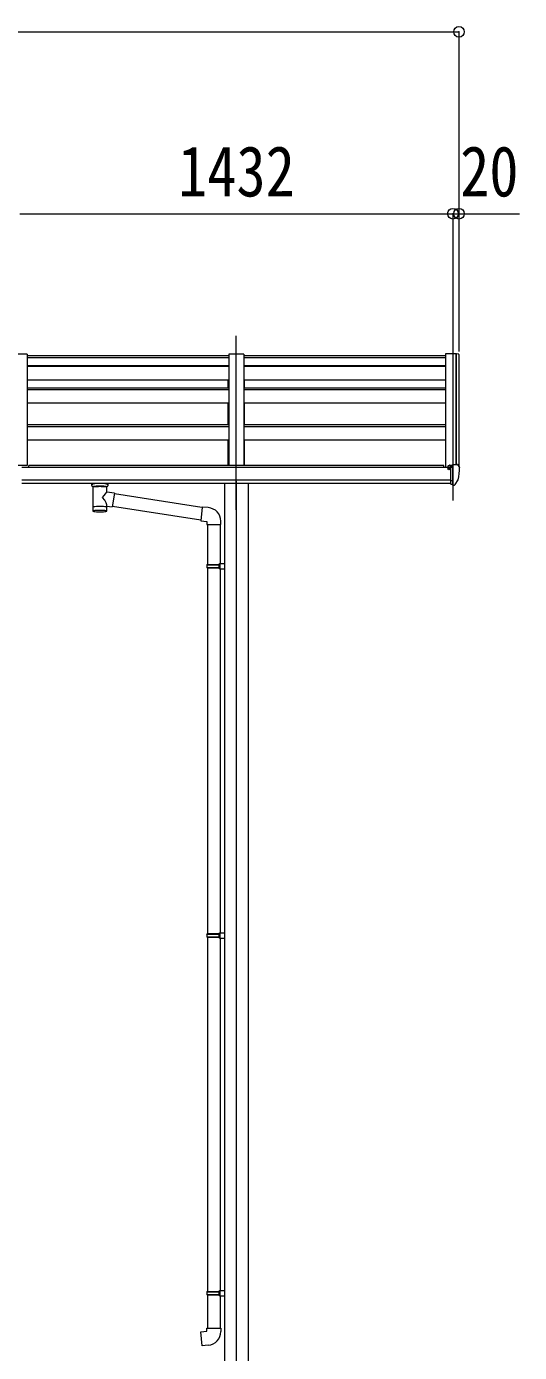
# Model space of a CAD drawing. Units: millimetres at full size. Extents: x -9783 to 9892, y -6828 to 6752.
# Drawn here: x 5221 to 6851, y -3806 to 574 of the extents above; entities that cross this region are included whole.
import ezdxf
from ezdxf.enums import TextEntityAlignment as Align

# ---------------------------------------------------------------- set-up
doc = ezdxf.new("R2010")
doc.units = ezdxf.units.MM
doc.header["$LTSCALE"] = 35
doc.header["$PDMODE"] = 32
doc.header["$PDSIZE"] = 35
for name, color, linetype, lineweight in [('0-1_本体', 4, 'Continuous', 9), ('0-2_部品', 7, 'Continuous', 9), ('0-8_PARTS2', 2, 'Continuous', 9), ('0-A_寸法', 6, 'Continuous', 9)]:
    doc.layers.add(name, color=color, linetype=linetype, lineweight=lineweight)
doc.styles.add('ＭＳ ゴシック', font='')
doc.styles.get('ＭＳ ゴシック').set_extended_font_data('MS Gothic')

msp = doc.modelspace()

# ---------------------------------------------------------------- linework, layer by layer
at = {"layer": '0-1_本体'}
for p, q in [((5223.76, -508.36), (5173.76, -508.36)), ((5223.76, -508.36), (5223.76, -875.95)), ((5889.76, -513.49), (5223.76, -513.49)), ((5889.76, -520.56), (5223.76, -520.56)), ((5889.76, -508.36), (5889.76, -875.95)), ((5939.76, -508.36), (5889.76, -508.36)), ((5939.76, -508.36), (5939.76, -875.95)), ((6605.76, -513.49), (5939.76, -513.49)), ((6605.76, -520.56), (5939.76, -520.56)), ((6605.76, -507.76), (6605.76, -882.48)), ((6641.69, -507.97), (6641.06, -509.59)), ((6641.76, -507.85), (6641.76, -872.68)), ((6649.82, -508.18), (6641.98, -507.77)), ((6650.76, -509.07), (6650.77, -879.22)), ((5889.76, -546.87), (5223.76, -546.87)), ((5889.76, -549.43), (5223.76, -549.43)), ((6605.76, -546.87), (5939.76, -546.87)), ((6605.76, -549.43), (5939.76, -549.43)), ((5889.76, -594.17), (5223.76, -594.17)), ((5887.26, -621.15), (5887.26, -594.17)), ((6605.76, -594.17), (5939.76, -594.17)), ((5942.26, -621.15), (5942.26, -594.17)), ((5889.76, -621.15), (5223.76, -621.15)), ((5889.76, -626.1), (5223.76, -626.1)), ((6605.76, -621.15), (5939.76, -621.15)), ((6605.76, -626.1), (5939.76, -626.1)), ((5889.76, -670.29), (5223.76, -670.29)), ((5887.26, -742.06), (5887.26, -670.29)), ((6605.76, -670.29), (5939.76, -670.29)), ((5942.26, -742.06), (5942.26, -670.29)), ((5889.76, -742.06), (5223.76, -742.06)), ((6605.76, -742.06), (5939.76, -742.06)), ((5889.76, -748.86), (5223.76, -748.86)), ((6605.76, -748.86), (5939.76, -748.86)), ((5889.76, -792.41), (5223.76, -792.41)), ((5887.26, -875.95), (5887.26, -792.41)), ((6605.76, -792.41), (5939.76, -792.41)), ((5942.26, -875.95), (5942.26, -792.41)), ((5223.76, -875.95), (5173.76, -875.95)), ((6600.76, -875.95), (5228.76, -875.95)), ((5228.76, -882.48), (5228.76, -875.95)), ((6600.76, -882.48), (6600.76, -875.95)), ((6624.26, -882.48), (5205.27, -882.48)), ((5205.27, -923.88), (6624.26, -923.88)), ((6624.26, -935.73), (5205.27, -935.71)), ((5875.26, -936.02), (5875.26, -4378.43)), ((5954.26, -936.02), (5954.26, -4378.43))]:
    msp.add_line(p, q, dxfattribs=at)
msp.add_lwpolyline([(6641.06, -872.68), (6641.06, -507.76), (6605.76, -507.76)], dxfattribs=at)
msp.add_circle((6616.79, -887.59), 3, dxfattribs=at)
for centre, radius, start, end in [((6641.97, -508.07), 0.301, 87.13321, 158.93673), ((6649.76, -509.18), 1, 6.67014, 87)]:
    msp.add_arc(centre, radius, start, end, dxfattribs=at)
at = {"layer": '0-2_部品'}
for p, q in [((6618.76, -877.42), (6618.76, -875.52)), ((6619.59, -875.11), (6629.26, -874.39)), ((6629.26, -873.61), (6630.76, -873.61)), ((6629.26, -873.61), (6629.26, -879.78)), ((6630.76, -941.19), (6630.76, -872.69)), ((6645.85, -873.26), (6649.92, -879.07)), ((6614.26, -878.54), (6614.26, -882.5)), ((6629.26, -877.38), (6615.26, -877.44)), ((6619.26, -887.61), (6618.96, -887.61)), ((6619.79, -887.61), (6619.26, -887.61)), ((6624.26, -882.43), (6630.76, -882.03)), ((6652.76, -882.06), (6652.76, -882.69)), ((5436.76, -942), (5436.76, -935.88)), ((5440.86, -946.5), (5440.85, -1026.79)), ((5486.66, -964.07), (5486.66, -946.49)), ((5490.76, -942), (5490.76, -935.88)), ((6624.26, -937.99), (6629.76, -937.99)), ((6630.26, -938.99), (6629.76, -937.99)), ((6630.76, -938.99), (6630.26, -938.99)), ((6632.26, -941.1), (6630.76, -941.19)), ((6632.26, -941.1), (6635.97, -940.87)), ((6638.39, -939.38), (6648.13, -924)), ((5511.89, -967.98), (5486.66, -964.07)), ((5511.89, -967.98), (5504.86, -1013.24)), ((5801.22, -1014.93), (5511.57, -970)), ((5486.68, -1026.79), (5486.66, -1010.16)), ((5486.66, -1010.42), (5504.86, -1013.24)), ((5797.56, -1056.87), (5505.14, -1011.5)), ((5822.19, -1015.32), (5801.35, -1013.49)), ((5817.26, -1071.06), (5863.26, -1071.06)), ((5819.26, -1071.06), (5819.26, -1202.68)), ((5861.26, -1071.06), (5861.26, -1200.12)), ((5863.26, -1071.06), (5863.26, -1060.15)), ((5817.26, -1204.68), (5818.26, -1202.68)), ((5817.26, -1204.68), (5861.26, -1204.68)), ((5817.26, -1204.68), (5817.26, -1212.68)), ((5817.26, -1212.68), (5861.26, -1212.68)), ((5817.26, -1212.68), (5818.26, -1214.68)), ((5818.26, -1202.68), (5861.26, -1202.68)), ((5818.26, -1214.68), (5861.26, -1214.68)), ((5819.26, -1214.68), (5819.26, -2422.53)), ((5856.79, -1204.68), (5856.36, -1202.68)), ((5859.26, -1200.18), (5875.26, -1199.71)), ((5859.26, -1202.18), (5859.26, -1200.18)), ((5859.26, -1202.18), (5861.26, -1202.18)), ((5859.26, -1217.18), (5859.26, -1215.18)), ((5859.26, -1217.18), (5875.26, -1217.65)), ((5861.26, -1217.24), (5861.26, -2419.97)), ((5875.26, -1199.71), (5875.26, -1217.65)), ((5817.26, -2424.53), (5818.26, -2422.53)), ((5817.26, -2424.53), (5861.26, -2424.53)), ((5817.26, -2424.53), (5817.26, -2432.53)), ((5817.26, -2432.53), (5861.26, -2432.53)), ((5817.26, -2432.53), (5818.26, -2434.53)), ((5818.26, -2422.53), (5861.26, -2422.53)), ((5818.26, -2434.53), (5861.26, -2434.53)), ((5819.26, -2434.53), (5819.26, -3604.03)), ((5856.79, -2424.53), (5856.36, -2422.53)), ((5859.26, -2420.03), (5875.26, -2419.56)), ((5859.26, -2422.03), (5859.26, -2420.03)), ((5859.26, -2422.03), (5861.26, -2422.03)), ((5859.26, -2437.03), (5859.26, -2435.03)), ((5859.26, -2437.03), (5875.26, -2437.5)), ((5861.26, -2437.09), (5861.26, -3601.47)), ((5875.26, -2419.56), (5875.26, -2437.5)), ((5817.26, -3606.03), (5818.26, -3604.03)), ((5817.26, -3606.03), (5861.26, -3606.03)), ((5817.26, -3606.03), (5817.26, -3614.03)), ((5817.26, -3614.03), (5861.26, -3614.03)), ((5817.26, -3614.03), (5818.26, -3616.03)), ((5818.26, -3604.03), (5861.26, -3604.03)), ((5818.26, -3616.03), (5861.26, -3616.03)), ((5819.26, -3616.03), (5819.26, -3726.03)), ((5856.79, -3606.03), (5856.36, -3604.03)), ((5859.26, -3601.53), (5875.26, -3601.06)), ((5859.26, -3603.53), (5859.26, -3601.53)), ((5859.26, -3603.53), (5861.26, -3603.53)), ((5859.26, -3618.53), (5859.26, -3616.53)), ((5859.26, -3618.53), (5875.26, -3619)), ((5861.26, -3618.59), (5861.26, -3726.03)), ((5875.26, -3601.06), (5875.26, -3619)), ((5817.26, -3726.03), (5863.26, -3726.03)), ((5817.26, -3736.03), (5817.26, -3726.03)), ((5863.26, -3726.03), (5863.26, -3736.94))]:
    msp.add_line(p, q, dxfattribs=at)
for points in [[(6619.59, -875.11), (6619.42, -875.13), (6619.26, -875.16), (6619.12, -875.2), (6619, -875.25), (6618.9, -875.31), (6618.82, -875.38), (6618.78, -875.45), (6618.76, -875.52)], [(6630.76, -872.69), (6642.76, -872.69), (6645.1, -872.84)], [(6614.26, -885.99), (6614.26, -887.61), (6613.79, -887.61)], [(6618.96, -886.42), (6618.96, -887.61), (6614.26, -887.61)], [(6624.26, -937.99), (6624.26, -879.78), (6629.26, -879.78)], [(5436.8, -942.06), (5436.78, -941.7), (5437.03, -940.74), (5437.55, -939.86), (5438.35, -939.02), (5439.46, -938.22), (5440.86, -937.5)], [(5436.8, -941.94), (5436.78, -942.3), (5437.03, -943.26), (5437.55, -944.14), (5438.35, -944.98), (5439.46, -945.78), (5440.86, -946.5)], [(5486.66, -937.51), (5486.9, -937.61), (5488.25, -938.34), (5489.37, -939.19), (5490.12, -940.05), (5490.58, -940.95), (5490.75, -941.84)], [(5486.66, -946.49), (5486.9, -946.4), (5488.25, -945.66), (5489.37, -944.81), (5490.12, -943.95), (5490.58, -943.05), (5490.75, -942.16)], [(6630.76, -927.3), (6627.6, -926.89), (6624.26, -926.47)], [(5801.35, -1013.49), (5797.34, -1059.32), (5817.26, -1061.06), (5817.26, -1071.06)], [(5856.79, -1204.68), (5856.79, -1212.68), (5856.36, -1214.68)], [(5859.26, -1215.18), (5861.26, -1215.18), (5861.26, -1202.18)], [(5856.79, -2424.53), (5856.79, -2432.53), (5856.36, -2434.53)], [(5859.26, -2435.03), (5861.26, -2435.03), (5861.26, -2422.03)], [(5856.79, -3606.03), (5856.79, -3614.03), (5856.36, -3616.03)], [(5859.26, -3616.53), (5861.26, -3616.53), (5861.26, -3603.53)], [(5822.19, -3781.77), (5801.35, -3783.59), (5797.34, -3737.77), (5817.26, -3736.03)]]:
    msp.add_lwpolyline(points, dxfattribs=at)
for centre, radius, start, end in [((6645.04, -873.83), 1, 35, 86.5), ((6616.76, -887.61), 2.5, 28.35764, 180), ((6616.76, -887.61), 2.5, 0, 28.35764), ((6460.27, -882.69), 192.49, 347.8767, 359.9992), ((6649.76, -882.06), 3, 0, 87), ((5453.83, -987.22), 51.38, 92.46126, 104.61963), ((5473.72, -987.22), 51.38, 75.38037, 87.53874), ((6635.79, -937.88), 3, 273.5, 330), ((6645.54, -922.5), 3, 330, 348.16652), ((5818.26, -1060.15), 45, 0, 85), ((5818.26, -3736.94), 45, 275, 0)]:
    msp.add_arc(centre, radius, start, end, dxfattribs=at)
for centre, major_axis, ratio, start_param, end_param in [((6615.26, -878.54), (0.02, 1.1), 0.906239, 0.0206394, 1.5914357), ((5463.76, -947.69), (-22.91, -0.42), 0.072511, 4.711586, 6.2823824), ((5463.79, -946.06), (-22.91, -0.42), 0.072511, 4.711586, 6.2823824), ((5463.74, -946.07), (22.92, -0.42), 0.07247, 0.0008089, 1.5716053), ((5463.74, -947.69), (22.92, -0.42), 0.07247, 0.0008089, 1.5716053), ((5474.76, -942), (16, 0), 0.361356, 0, 0.0194874), ((5474.76, -942), (16, 0), 0.361356, 6.2636979, 6.2831853), ((5463.76, -983.63), (-22.81, 26.62), 0.234429, 3.1563334, 4.5976381), ((5466.32, -986.27), (20.32, 22.25), 0.045535, 4.9756507, 6.2441899), ((5463.76, -1026.79), (22.92, 0), 0.101955, 6.2829723, 9.4248207), ((5463.76, -1026.79), (22.92, 0), 0.101955, 3.1415499, 6.2833984), ((5463.76, -1014.35), (22.91, 0), 0.122865, 6.2831853, 9.424778)]:
    msp.add_ellipse(centre, major_axis=major_axis, ratio=ratio, start_param=start_param, end_param=end_param, dxfattribs=at)
at = {"layer": '0-8_PARTS2'}
for p, q in [((5914.76, -1022.22), (5914.76, -448.16)), ((6630.76, -472.72), (6630.76, -992)), ((5914.76, -928.43), (5914.76, -4478.43))]:
    msp.add_line(p, q, dxfattribs=at)
at = {"layer": '0-A_寸法'}
for p, q in [((166.77, 556.34), (6650.76, 556.34)), ((6650.76, 556.34), (6650.76, -44.52)), ((5198.76, -44.52), (6630.76, -44.52)), ((6630.76, -44.52), (6630.76, -500.09)), ((6630.76, -44.52), (6650.76, -44.52)), ((6650.76, -44.52), (6650.76, -500.09)), ((6650.76, -44.52), (6850.76, -44.52))]:
    msp.add_line(p, q, dxfattribs=at)
for p in [(6650.76, 556.34), (6630.76, -44.52), (6650.76, -44.52)]:
    msp.add_point(p, dxfattribs=at)

# ---------------------------------------------------------------- texts
at = {"layer": '0-A_寸法', "color": 7, "style": 'ＭＳ ゴシック', "width": 0.85}
for s, p in [('1432', (5722.26, -37.52)), ('20', (6654.51, -37.52))]:
    msp.add_text(s, height=166.8, dxfattribs=at).set_placement(p, align=Align.BOTTOM_LEFT)

doc.saveas('drawing.dxf')
